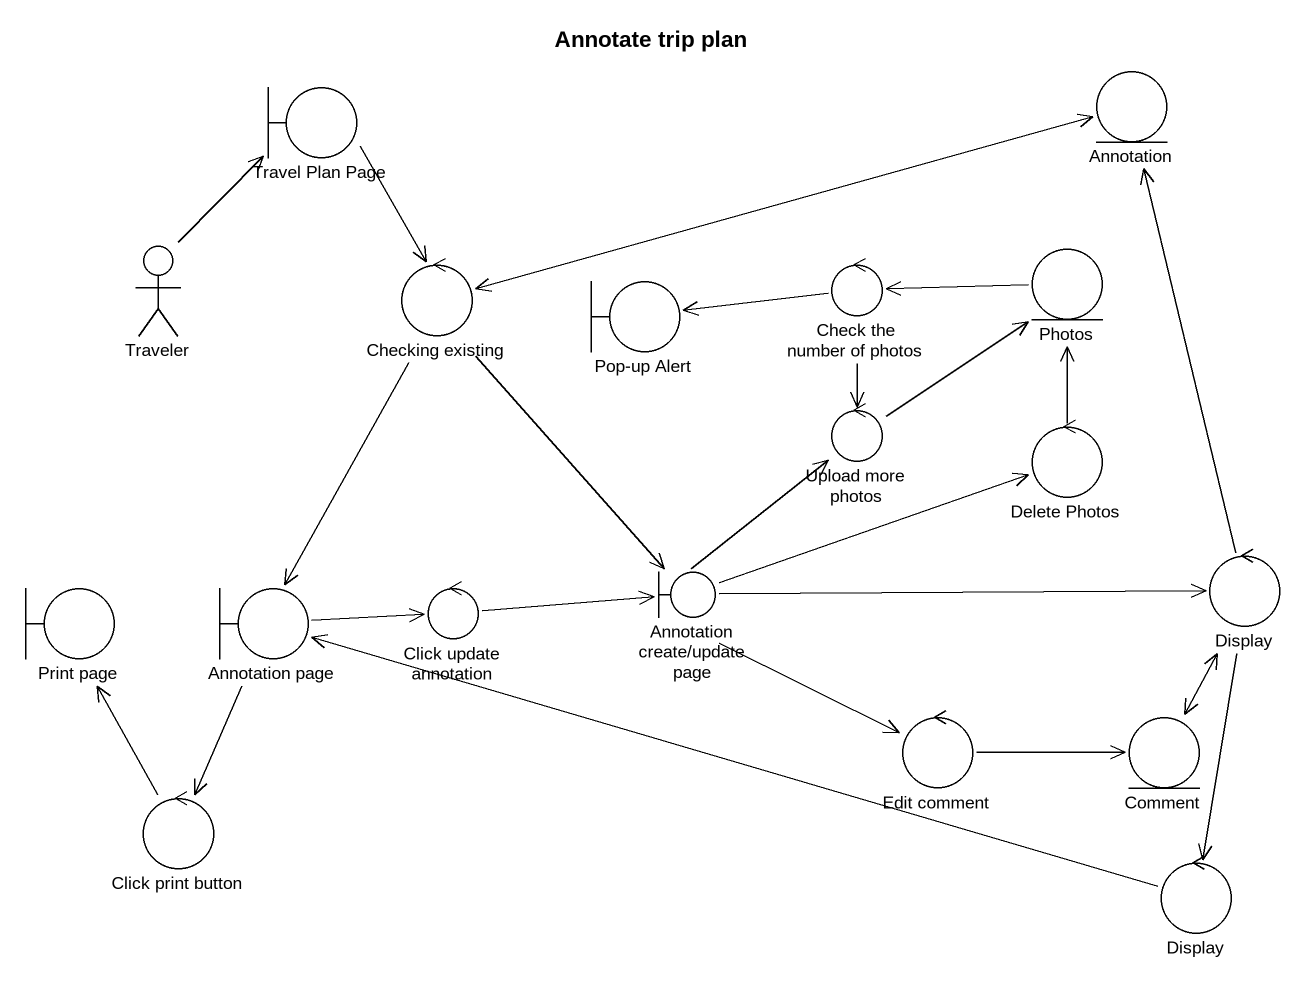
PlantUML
@startuml
title Annotate trip plan
entity "Annotation" as Annotation_
boundary "Travel Plan Page" as Travel_Plan_Page
actor Traveler
control "Checking existing" as Checking_existing
boundary "Pop-up Alert" as Pop_up_Alert
control "Check the number of photos" as Check_the_number_of_photos
entity Photos
control "Upload more photos" as Upload_more_photos
control "Delete Photos" as Delete_Photos
boundary "Annotation create/update page" as Annotation_create_update
control Display
boundary "Print page" as Print_page
boundary "Annotation page" as Annotation_page
control "Click update annotation" as Click_update_annotation
control "Edit comment" as Edit_comment
entity Comment
control "Click print button" as Click_print_button
control "Display" as Display_2
Annotation_ -left-> Checking_existing
Travel_Plan_Page --> Checking_existing
Traveler -up-> Travel_Plan_Page
Checking_existing -right-> Annotation_
Checking_existing --> Annotation_create_update
Checking_existing --> Annotation_page
Check_the_number_of_photos -left-> Pop_up_Alert
Check_the_number_of_photos --> Upload_more_photos
Photos -left-> Check_the_number_of_photos
Upload_more_photos -up-> Photos
Delete_Photos -up-> Photos
Annotation_create_update -up-> Upload_more_photos
Annotation_create_update -right-> Delete_Photos
Annotation_create_update -right-> Display
Annotation_create_update -right-> Edit_comment
Display -up-> Annotation_
Display --> Comment
Display --> Display_2
Annotation_page -right-> Click_update_annotation
Annotation_page --> Click_print_button
Click_update_annotation -right-> Annotation_create_update
Edit_comment -right-> Comment
Comment -up-> Display
Click_print_button -up-> Print_page
Display_2 -left-> Annotation_page
@enduml
